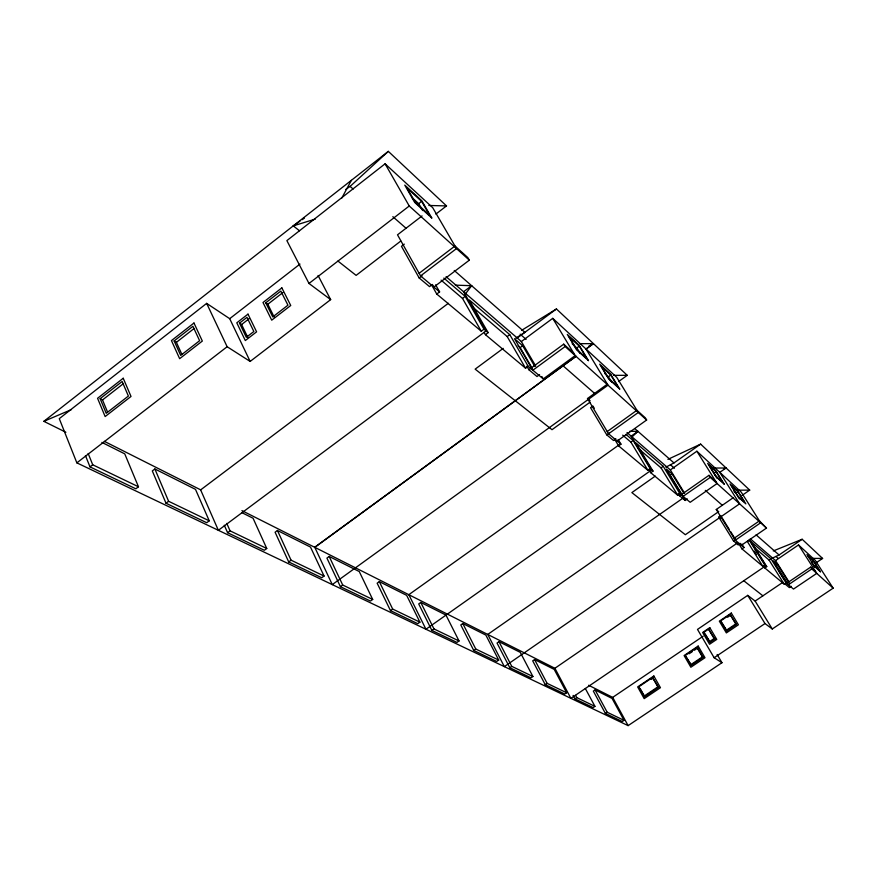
<?xml version="1.0" encoding="UTF-8"?>
<svg xmlns="http://www.w3.org/2000/svg" width="877" height="877" viewBox="0 0 877 877"><rect width="100%" height="100%" fill="white"/><g stroke="black" fill="none" stroke-linecap="round" stroke-linejoin="round"><path stroke-width="1.32" d="M341.756 198.114L351.348 180.344M465.117 294.365L471.662 285.716L455.295 285.135M632.043 436.91L637.963 431.385L631.144 436.132L651.622 469.929L425.948 629.258L408.857 594.716M345.648 189.509L350.098 186.406L388.325 151.37L446.514 205.92L435.869 214.098M65.885 432.262L43.85 421.333L388.325 151.37M318.066 275.477L330.662 299.627L250.153 361.434L229.697 318.68L206.654 303.376L59.274 418.647L76.858 462.859L628.118 725.63L721.957 662.716L717.134 654.538M422.056 215.928L397.511 234.817L420.576 275.915L456.489 248.597L432.723 207.706L385.091 163.802L286.878 240.616L308.989 283.468L330.662 299.627M100.142 398.673L122.155 381.495L128.382 396.064L106.216 413.286L100.142 398.673L102.51 399.945L107.575 412.102M174.139 340.934L192.918 326.288L199.605 340.714L180.706 355.404L174.139 340.934L176.398 342.326L181.868 354.363M102.51 399.945L123.449 383.611M176.398 342.326L194.102 328.513M229.697 318.68L299.978 264.076M239.498 323.142L246.974 317.342L253.859 331.506L246.327 337.316L239.498 323.142L241.603 324.545L247.862 337.524M265.742 302.795L280.837 291.098L287.941 305.196L272.747 316.926L265.742 302.795L267.814 304.242L274.227 317.178M241.603 324.545L249.068 318.757M267.814 304.242L282.887 292.567M76.858 462.859L227.132 346.733L250.153 361.434M308.989 283.468L409.241 205.996L469.338 260.173L433.841 287.064L432.394 284.477L429.533 286.636L419.195 277.998L401.458 246.316L404.297 244.135M411.85 197.402L418.691 203.65L421.618 201.392L429.587 215.183L414.996 201.885L406.994 187.963L421.618 201.392M89.991 466.871L92.721 464.777L138.467 486.779L135.814 488.796L89.991 466.871L85.453 455.591M400.756 241.076L356.117 275.378L337.952 261.072M154.878 468.976L152.313 470.927L166.016 503.245L206.709 522.714L209.241 520.828L195.494 489.366L154.878 468.976L168.614 501.282L209.241 520.828M419.107 273.306L454.977 245.999L467.836 257.608L469.338 260.173M419.195 277.998L422.078 275.806M431.484 284.696L436.757 294.047L439.607 291.888L435.639 284.882M166.016 503.245L168.614 501.282M104.352 441.35L200.68 489.859L448.344 303.289M471.662 285.716L463.571 291.734L486.066 330.914L218.362 530.311L200.614 489.837M441.098 280.147L462.497 298.41L465.183 296.393L483.994 329.171L488.138 332.646L485.419 334.674L484.082 332.339M436.757 294.047L481.265 331.21L483.994 329.171M227.581 532.69L230.07 530.848L266.761 548.498L264.339 550.274L227.581 532.69L224.293 525.246M471.87 306.413L507.191 336.56L509.767 334.641L528.195 366.29L543.247 378.93L575.169 355.591L552.729 318.34L521.355 341.526L446.086 276.672M503.212 348.377L475.148 369.14L552.006 429.686L589.892 402.302M517.244 337.985L556.446 308.967L627.241 375.323L618.581 381.572M518.077 345.845L520.127 347.599L522.67 345.724L534.849 366.542M277.439 530.486L275.093 532.218L288.708 561.938L321.749 577.746L324.062 576.057L310.491 547.073L277.439 530.486L291.087 560.195L324.062 576.057M485.419 334.674L525.575 368.208L528.195 366.29M526.836 366.235L528.875 369.732L563.703 344.157L573.755 353.234M617.2 441.021L646.634 420.017L565.139 346.536L532.865 370.215L514.481 338.697L522.67 345.724M539.585 374.643L537.009 376.54L528.875 369.732M572.144 343.718L576.803 347.961L579.302 346.13L586.702 358.32L576.54 349.057L569.096 336.757L579.302 346.13M288.708 561.938L291.087 560.195M314.7 547.292L576.189 356.215L314.799 547.347L332.273 584.608L608.013 385.189L586.011 349.035L593.389 343.587L588.588 346.338M586.044 349.057L593.455 343.652L579.763 343.652M329.182 556.457L326.924 558.101L340.419 586.68L370.467 601.052L372.692 599.451L359.263 571.552L329.182 556.457L342.71 585.025L372.692 599.451M604.604 373.339L608.386 376.781L610.798 375.038L618.044 386.878L608.671 378.338L601.37 366.389L610.798 375.038M614.415 438.884L618.592 445.867L620.96 444.179L608.561 433.775L587.502 398.52L606.774 384.575M340.419 586.68L342.71 585.025M592.128 406.577L590.561 407.717L606.774 434.882L613.505 440.506L615.873 438.818M379.324 581.626L377.154 583.183L390.484 610.633L417.759 623.679L419.897 622.155L406.654 595.34L379.324 581.626L392.677 609.066L419.897 622.155M607.235 431.55L636.932 410.272L645.275 417.814L646.634 420.017M606.774 434.882L609.164 433.172M608.561 433.775L638.292 412.497L616.75 377.362L552.729 318.34M408.814 594.694L618.987 444.913M390.484 610.633L392.677 609.066M622.692 435.145L630.892 442.14L633.15 440.539L650.241 468.778L653.003 471.092L650.723 472.692L648.673 469.316M420.807 602.444L418.713 603.935L431.879 630.431L456.95 642.424L459.022 640.977L445.965 615.073L420.807 602.444L433.994 628.941L459.022 640.977M618.592 445.867L647.96 470.39L650.241 468.778M637.754 447.994L661.05 467.88L663.231 466.345L679.927 493.696L690.166 502.302L717.09 483.523L696.864 451.227L670.335 469.908L627.022 432.58M431.879 630.431L433.994 628.941M655.262 476.112L631.868 492.6L685.343 534.718L718.712 511.598M665.829 467.189L673.974 462.924L700.646 444.124L749.703 490.111L742.117 495.373M669.885 475.411L672.034 473.898L683.874 493.258M462.804 623.525L460.787 624.939L473.744 650.46L496.7 661.444L498.695 660.063L485.847 635.091L462.804 623.525L475.783 649.035L498.695 660.063M650.723 472.692L677.724 495.242L679.927 493.696M678.25 493.543L679.642 495.834L708.978 475.323L715.807 481.484M716.103 471.683L709.076 465.238L715.775 475.926L722.769 482.295L716.103 471.683L713.977 473.174L717.309 478.469M729.171 529.269L720.784 515.731L718.767 517.134L733.424 540.813L738.149 544.77L740.177 543.378L741.372 545.308L766.498 528.075L710.26 477.384L683.095 496.36L666.443 469.107L672.034 473.898M487.733 634.444L683.819 497.544M713.757 468.055L726.112 468L719.776 472.352L739.607 503.826L504.341 666.63L487.765 634.466M679.642 495.834L685.178 500.46L687.36 498.947M473.744 650.46L475.783 649.035M498.98 641.679L497.04 643.038L509.778 667.704L530.98 677.844L532.909 676.518L520.28 652.367L498.98 641.679L511.751 666.345L532.909 676.518M299.485 230.761L293.258 225.871L299.945 221.223M302.181 219.678L304.407 218.132M737.974 491.767L731.396 485.726L737.963 496.141L744.496 502.093L737.974 491.767L735.913 493.192L734.027 491.471M739.136 544.299L741.997 548.914L744.025 547.522L735.321 540.21L716.268 509.482L733.457 497.555M509.778 667.704L511.751 666.345M534.586 659.548L532.701 660.841L545.231 684.652L564.766 694.003L566.63 692.742L554.22 669.403L534.586 659.548L547.127 683.358L566.63 692.742M733.424 540.813L735.463 539.41L730.574 531.517M735.321 540.21L760.655 522.802L741.251 492.15L696.864 451.227M241.92 510.633L554.9 668.274L737.151 543.159M545.231 684.652L547.127 683.358M753.54 546.82L769.096 560.096L770.982 558.813L786.077 582.843L793.488 589.07L816.75 573.383L798.519 544.946L775.542 560.567L750.295 538.807M771.837 558.386L779.072 554.977L802.148 539.267L822.593 558.441L815.895 562.968M741.997 548.914L762.815 566.29L764.777 564.952L766.75 566.608L764.788 567.934L763.385 565.698M574.95 698.87L576.781 697.621L594.946 706.358L593.148 707.586L574.95 698.87L573.098 695.406M775.509 565.566L777.373 564.295L789.048 582.843M595.088 689.914L593.334 691.109L605.404 713.45L622.286 721.519L624.029 720.346L612.069 698.432L595.088 689.914L607.191 712.245L624.029 720.346M798.519 544.946L815.27 560.392L833.15 588.16L772.275 628.984L755.141 601.063L747.73 595.362L697.5 629.412L714.141 657.728L721.957 662.716M703.76 632.35L708.539 629.116L714.854 639.026L710.063 642.26L703.76 632.35L704.516 632.854M720.499 621.026L730.102 614.525L736.483 624.435L726.858 630.936L720.499 621.026L721.234 621.53M727.625 617.211L730.826 615.04M814.185 565.577L819.271 570.225L813.264 560.863L811.422 562.113L814.755 567.309M588.61 685.255L612.694 697.379L703.157 636.209M755.141 601.063L782.832 582.339M764.788 567.934L784.181 584.126L786.077 582.843M815.61 571.585L810.666 567.123L785.343 584.235L789.355 587.59L791.229 586.318M833.15 588.16L811.817 568.932L788.379 584.773L773.306 560.809L777.373 564.295M638.664 686.877L652.554 677.504L658.616 687.305L644.683 696.689L638.664 686.877L639.465 687.305M685.189 655.47L696.919 647.544L697.664 648.015L703.124 657.344L691.35 665.27L685.189 655.47L691.35 665.27M651.205 679.379L653.343 677.943M689.147 653.771L692.337 651.611M694.474 650.175L697.664 648.015M709.318 641.778L714.108 638.544L714.854 639.026M726.123 630.431L735.77 623.92L736.483 624.435M605.404 713.45L607.191 712.245M643.893 696.261L657.838 686.877L658.616 687.305M690.605 664.81L702.378 656.884L703.124 657.344M714.141 657.728L764.996 623.558L772.275 628.984M515.84 338.171L524.874 332.339L454.253 270.478M521.629 330.311L556.446 308.967M667.912 459.351L700.646 444.124M723.514 469.085L726.068 467.956M43.85 421.333L71.421 409.592M773.273 550.942L802.148 539.267M293.258 225.871L315.292 219.097M737.601 490.188L749.703 490.111M629.686 431.352L637.897 431.32M613.681 375.345L627.241 375.323M813.122 558.386L822.593 558.441M563.122 365.83L594.584 393.389M428.831 205.47L446.514 205.92M101.907 442.392L124.753 453.858L138.467 486.779M242.052 512.727L253.069 518.252L266.761 548.498M743.652 580.651L762.891 595.812M420.576 275.915L439.607 291.888M735.463 539.41L734.115 538.27L759.427 520.872L766.498 528.075M718.767 517.134L720.686 518.767M443.839 278.075L465.183 296.393M509.767 334.641L469.359 299.967L488.138 332.646M625.992 434.389L633.15 440.539M663.231 466.345L635.946 442.929L653.003 471.092M770.982 558.813L751.326 541.953L766.75 566.608M587.502 398.52L590.111 400.767M716.268 509.482L717.901 510.885M350.098 186.406L353.135 189.048M520.138 334.17L526.112 339.366M670.456 464.799L674.435 468.252M775.904 556.424L777.954 558.21M392.841 216.685L406.04 228.25M634.827 428.634L673.974 462.924M705.327 490.386L722.33 505.284M756.084 534.849L779.072 554.977M738.237 496.941L745.856 503.869L737.71 490.977L730.026 483.929L739.53 498.936M808.134 556.15L813.264 560.863M810.666 567.123L811.817 568.932M775.542 560.567L788.861 581.703M779.149 571.355L784.981 580.629M769.096 560.096L784.181 584.126M749.407 539.618L765.764 565.786L570.894 698.355L554.9 668.274M708.978 475.323L710.26 477.384M764.777 564.952L749.331 540.232L747.39 541.569L762.815 566.29M754.297 551.118L756.391 554.483M741.876 544.069L744.025 547.522M736.768 542.523L738.149 544.77M747.73 595.362L764.996 623.558M670.335 469.908L684.619 493.247M670.576 476.551L681.703 494.771M683.786 498.191L685.178 500.46M608.386 376.781L611.675 382.175M661.05 467.88L677.724 495.242M576.803 347.961L580.157 353.508M630.892 442.14L647.96 470.39M730.102 614.525L735.77 623.92M563.703 344.157L565.139 346.536M618.164 439.53L620.96 444.179M592.918 406.007L594.277 408.276M721.935 622.714L726.858 630.936M708.539 629.116L714.108 638.544M705.207 634.027L710.063 642.26M521.355 341.526L535.715 366.049M541.865 376.562L543.247 378.93M696.919 647.544L702.378 656.884M520.127 347.599L532.284 368.428M507.191 336.56L525.575 368.208M418.691 203.65L422.67 210.546M462.497 298.41L481.265 331.21M385.091 163.802L409.241 205.996M652.554 677.504L657.838 686.877M640.111 688.478L644.683 696.689M612.694 697.379L628.118 725.63M585.321 688.489L594.946 706.358M575.553 695.318L576.781 697.621M206.654 303.376L227.132 346.733M226.77 523.394L230.07 530.848M88.171 453.486L92.721 464.777M123.229 378.25L97.566 398.29L105.141 416.553L131.013 396.459L123.229 378.25M193.97 323.021L171.453 340.594L179.642 358.682L202.335 341.054L193.97 323.021M247.994 314.13L236.79 322.824L245.308 340.55L256.599 331.835L247.994 314.13M281.846 287.875L263.001 302.499L271.727 320.16L290.736 305.492L281.846 287.875M709.778 627.647L702.63 632.481L709.559 644.255L716.75 639.399L709.778 627.647M731.319 613.056L719.337 621.168L726.353 632.92L738.401 624.797L731.319 613.056M653.847 675.992L637.656 686.921L644.178 698.64L660.447 687.7L653.847 675.992M698.158 646.064L684.104 655.558L690.857 667.233L704.987 657.728L698.158 646.064M431.78 217.989L414.766 202.51L404.757 185.113L421.826 200.789L431.78 217.989M588.467 360.611L576.606 349.824L567.309 334.444L579.237 345.395L588.467 360.611M619.721 389.059L608.791 379.105L599.682 364.174L610.677 374.282L619.721 389.059M724.172 484.137L716.027 476.726L707.651 463.363L715.862 470.905L724.172 484.137M820.444 571.771L814.503 566.367L806.95 554.593L812.935 560.096L820.444 571.771"/></g></svg>
